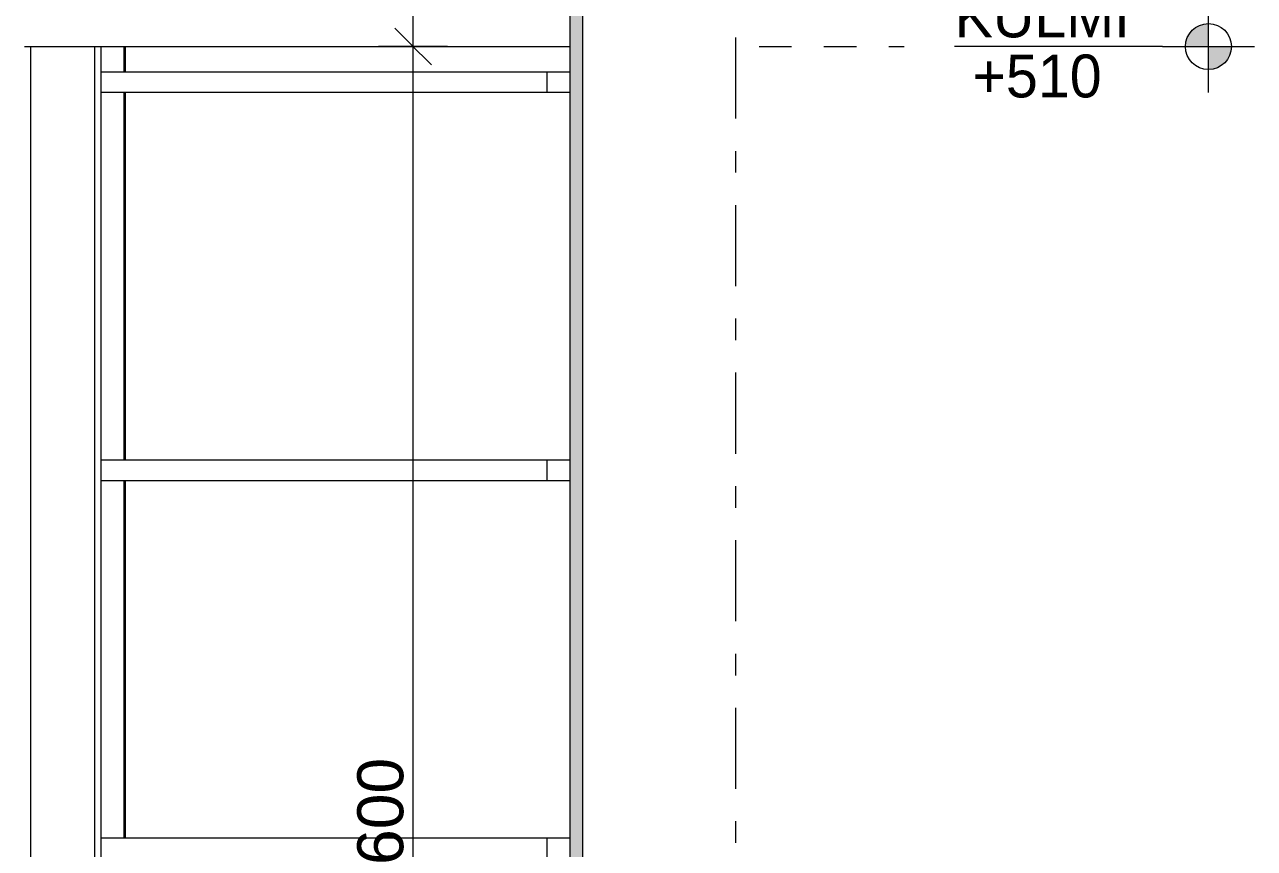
# Model space of a CAD drawing. Header units: millimetres. Extents: x 82061 to 107261, y -5216 to 12604.
# Drawn here: x 98142 to 102956, y 2860 to 6086 of the extents above; entities that cross this region are included whole.
import ezdxf

# ---------------------------------------------------------------- set-up
doc = ezdxf.new("R2010")
doc.units = ezdxf.units.MM
doc.header["$MEASUREMENT"] = 0
for name, pattern in [('Dashed', [254, 127, -127]), ('Double Dashed', [656.166644, 317.49999, -126.999993, 84.666667, -126.999993]), ('Wipeout_Contour', [1000, 0, -1000])]:
    doc.linetypes.add(name, pattern=pattern)
doc.layers.add('A - Dimenzionimi', color=7, linetype='Continuous')
doc.layers.add('A - Prerjet', color=7, linetype='Continuous')
for name, color, linetype, lineweight, true_color in [('A - Dimenzionimi_Pen_No__61', 7, 'Continuous', 5, 0x6a6a6a), ('A - Dimenzionimi_Pen_No__81', 7, 'Continuous', 5, 0x6a6a6a), ('A - Prerjet_Pen_No__61', 7, 'Continuous', 5, 0x6a6a6a), ('A - Prerjet_Pen_No__82', 7, 'Continuous', 5, 0xaaaaaa)]:
    doc.layers.add(name, color=color, linetype=linetype, lineweight=lineweight, true_color=true_color)
for name, color, linetype, lineweight in [('A - Prerjet_Pen_No__1', 7, 'Continuous', 5), ('A - Prerjet_Pen_No__101', 252, 'Continuous', 5), ('A - Prerjet_Pen_No__22', 8, 'Continuous', 5), ('A - Prerjet_Pen_No__7', 7, 'Continuous', 5)]:
    doc.layers.add(name, color=color, linetype=linetype, lineweight=lineweight)
doc.styles.add('GENERATED_STYLE_2', font='')
doc.styles.add('GENERATED_STYLE_3', font='')
doc.styles.get('GENERATED_STYLE_2').set_extended_font_data('Century Gothic')
doc.styles.get('GENERATED_STYLE_3').set_extended_font_data('Arial')
doc.dimstyles.new('GENERATED_STYLE__1', dxfattribs={"dimtxt": 180, "dimasz": 136.8, "dimexe": 0.18, "dimexo": 100000, "dimgap": 0, "dimtad": 1, "dimdec": 0, "dimlfac": 0.1, "dimzin": 0, "dimdsep": 46, "dimtxsty": 'GENERATED_STYLE_3', "dimblk": 'ARROWHEAD_6', "dimblk1": 'ARROWHEAD_6', "dimblk2": 'ARROWHEAD_6', "dimcen": 0.09, "dimclrd": 256, "dimclre": 256, "dimclrt": 256, "dimadec": 0, "dimazin": 0, "dimtfac": 1, "dimtdec": 4, "dimtmove": 0, "dimatfit": 3, "dimfxl": 0, "dimtolj": 1, "dimtzin": 0, "dimarcsym": 0})

# ---------------------------------------------------------------- blocks, each defined once
blk = doc.blocks.new('Dimension_4', base_point=(102776.4, 6000))
at = {"layer": 'A - Prerjet_Pen_No__101', "linetype": 'Continuous', "lineweight": 5}
for points in [[(102776.4, 6000), (102776.4, 6090), (102742, 6083.1), (102712.8, 6063.6), (102693.2, 6034.4), (102686.4, 6000)], [(102776.4, 6000), (102776.4, 5910), (102810.8, 5916.9), (102840, 5936.4), (102859.5, 5965.6), (102866.4, 6000)]]:
    blk.add_hatch(color=252, dxfattribs=at).paths.add_polyline_path(points)
at = {"layer": 'A - Prerjet_Pen_No__101', "color": 252, "linetype": 'Continuous', "lineweight": 5}
for p, q in [((102776.4, 5820), (102776.4, 6180)), ((102596.4, 6000), (101782.9, 6000)), ((102596.4, 6000), (102956.4, 6000))]:
    blk.add_line(p, q, dxfattribs=at)
blk.add_circle((102776.4, 6000), 90, dxfattribs=at)
at = {"layer": 'A - Prerjet_Pen_No__101', "color": 252, "lineweight": 5, "char_height": 168, "attachment_point": 7, "style": 'GENERATED_STYLE_2'}
for s, insert in [('\\A1;{\\pql;\\fCentury Gothic|b0|i0|c0|p34;KULMI}', (101782.9, 6033.6)), ('\\A1;{\\pql;\\fCentury Gothic|b0|i0|c0|p34;+510}', (101852.4, 5798.4))]:
    blk.add_mtext(s, dxfattribs=dict(at, insert=insert))
blk = doc.blocks.new('*D9')
at = {"layer": 'A - Dimenzionimi_Pen_No__81', "color": 251, "linetype": 'Continuous', "lineweight": 5, "true_color": 0x6a6a6a}
for p, q in [((99590.7, 6072), (99734.7, 5928)), ((99797.7, 6000), (99527.7, 6000)), ((99662.7, 0), (99662.7, 6000)), ((99590.7, 72), (99734.7, -72)), ((99797.7, 0), (99527.7, 0)), ((99662.7, -108), (99662.7, 0))]:
    blk.add_line(p, q, dxfattribs=at)
at = {"layer": 'A - Dimenzionimi_Pen_No__61', "color": 251, "lineweight": 5, "true_color": 0x6a6a6a, "insert": (99626.7, 2795.1), "char_height": 180, "attachment_point": 7, "rotation": 90, "style": 'GENERATED_STYLE_3'}
blk.add_mtext('\\A1;{\\pql;\\fArial|b0|i0|c0|p34;600}', dxfattribs=at)
blk = doc.blocks.new('ARROWHEAD_6')
at = {"color": 0, "linetype": 'Continuous', "lineweight": 0}
for p, q in [((-0.5, -0.5), (0.5, 0.5)), ((0, 0), (-1, 0))]:
    blk.add_line(p, q, dxfattribs=at)
blk = doc.blocks.new('*D11')
at = {"layer": 'A - Dimenzionimi_Pen_No__81', "color": 251, "linetype": 'Continuous', "lineweight": 5, "true_color": 0x6a6a6a}
for p, q in [((99734.7, 7424.3), (99590.7, 7568.3)), ((99662.7, 7496.3), (99662.7, 7604.3)), ((99797.7, 7496.3), (99527.7, 7496.3)), ((99662.7, 6000), (99662.7, 7496.3)), ((99590.7, 6072), (99734.7, 5928)), ((99797.7, 6000), (99527.7, 6000))]:
    blk.add_line(p, q, dxfattribs=at)
at = {"layer": 'A - Dimenzionimi_Pen_No__61', "color": 251, "lineweight": 5, "true_color": 0x6a6a6a, "insert": (99626.7, 6543.2), "char_height": 180, "attachment_point": 7, "rotation": 90, "style": 'GENERATED_STYLE_3'}
blk.add_mtext('\\A1;{\\pql;\\fArial|b0|i0|c0|p34;150}', dxfattribs=at)
blk = doc.blocks.new('*D12')
at = {"layer": 'A - Dimenzionimi_Pen_No__81', "color": 251, "linetype": 'Continuous', "lineweight": 5, "true_color": 0x6a6a6a}
for p, q in [((96537.9, 7180.8), (96393.9, 7324.8)), ((96465.9, 7252.8), (96465.9, 7360.8)), ((96600.9, 7252.8), (96330.9, 7252.8)), ((96465.9, 0), (96465.9, 7252.8)), ((96393.9, 72), (96537.9, -72)), ((96600.9, 0), (96330.9, 0)), ((96465.9, -108), (96465.9, 0))]:
    blk.add_line(p, q, dxfattribs=at)
at = {"layer": 'A - Dimenzionimi_Pen_No__61', "color": 251, "lineweight": 5, "true_color": 0x6a6a6a, "insert": (96429.9, 3421.5), "char_height": 180, "attachment_point": 7, "rotation": 90, "style": 'GENERATED_STYLE_3'}
blk.add_mtext('\\A1;{\\pql;\\fArial|b0|i0|c0|p34;725}', dxfattribs=at)

msp = doc.modelspace()

# ---------------------------------------------------------------- linework, layer by layer
at = {"layer": 'A - Prerjet_Pen_No__1', "color": 7, "linetype": 'Continuous', "lineweight": 5}
msp.add_line((100326.2, 7610.3), (100326.2, 6000), dxfattribs=at)
at = {"layer": 'A - Prerjet_Pen_No__101', "color": 252, "linetype": 'Double Dashed', "lineweight": 5}
msp.add_lwpolyline([(100926.2, -1500), (100926.2, 8810.3)], dxfattribs=at)
at = {"layer": 'A - Prerjet_Pen_No__22', "color": 8, "linetype": 'Dashed', "lineweight": 5}
msp.add_lwpolyline([(101017.2, 6000), (101585.1, 6000)], dxfattribs=at)
at = {"layer": 'A - Prerjet_Pen_No__7', "color": 7, "linetype": 'Continuous', "lineweight": 5}
msp.add_line((100326.2, 6000), (100326.2, 1100), dxfattribs=at)

# ---------------------------------------------------------------- block references
at = {"layer": 'A - Prerjet', "color": 252, "linetype": 'Continuous', "lineweight": 5}
msp.add_blockref('Dimension_4', (102776.4, 6000), dxfattribs=at)

# ---------------------------------------------------------------- wipeouts: each hides what was drawn before it
at = {"color": 254, "linetype": 'Wipeout_Contour', "lineweight": 0, "ltscale": 392982.885179}
msp.add_wipeout([(98141.4, 6000), (98141.4, 100), (98166.7, 100), (98166.7, 6000)], dxfattribs=at).dxf.layer = 'A - Prerjet'
at = {"color": 254, "linetype": 'Wipeout_Contour', "lineweight": 0, "ltscale": 398334.546725}
msp.add_wipeout([(98535.2, 6000), (98535.2, 5900), (100276.2, 5900), (100276.2, 6000)], dxfattribs=at).dxf.layer = 'A - Prerjet'
at = {"color": 254, "linetype": 'Wipeout_Contour', "lineweight": 0, "ltscale": 398156.191446}
msp.add_wipeout([(98535.2, 5820), (98535.2, 4380), (100276.2, 4380), (100276.2, 5820)], dxfattribs=at).dxf.layer = 'A - Prerjet'
at = {"color": 254, "linetype": 'Wipeout_Contour', "lineweight": 0, "ltscale": 397893.320261}
msp.add_wipeout([(98535.2, 4300), (98535.2, 2900), (100276.2, 2900), (100276.2, 4300)], dxfattribs=at).dxf.layer = 'A - Prerjet'

# ---------------------------------------------------------------- next in the draw order: hatches: boundary and pattern name
at = {"layer": 'A - Prerjet_Pen_No__82', "linetype": 'Continuous', "lineweight": 0, "true_color": 0xc3c3c3}
for points in [[(100276.2, 7610.3), (100276.2, 6000), (100326.2, 6000), (100326.2, 7610.3)], [(100276.2, 6000), (100276.2, 0), (100326.2, 0), (100326.2, 6000)]]:
    msp.add_hatch(color=9, dxfattribs=at).paths.add_polyline_path(points)

# ---------------------------------------------------------------- next in the draw order: linework, layer by layer
at = {"layer": 'A - Prerjet_Pen_No__1', "color": 7, "linetype": 'Continuous', "lineweight": 5}
msp.add_line((100276.2, 7536.4), (100276.2, 6000), dxfattribs=at)

# ---------------------------------------------------------------- next in the draw order: dimensions: what is measured, and where the dimension line sits
at = {"layer": 'A - Dimenzionimi', "color": 251, "linetype": 'Continuous', "lineweight": 5, "true_color": 0x6a6a6a}
dim = msp.add_linear_dim(base=(99662.7, 7496.3), p1=(100276.2, 6000), p2=(100276.2, 7496.3), angle=90, dimstyle='GENERATED_STYLE__1', dxfattribs=at)
dim.commit()
dim.dimension.update_dxf_attribs({"geometry": '*D11', "text_midpoint": (99536.7, 6749.1), "dimtype": 160, "text_rotation": 90})

# ---------------------------------------------------------------- next in the draw order: wipeouts: each hides what was drawn before it
at = {"color": 254, "linetype": 'Wipeout_Contour', "lineweight": 0, "ltscale": 394661.196216}
msp.add_wipeout([(98530, 6000), (98441.4, 6000), (98441.4, 5900), (98530, 5900)], dxfattribs=at).dxf.layer = 'A - Prerjet'
at = {"color": 254, "linetype": 'Wipeout_Contour', "lineweight": 0, "ltscale": 394481.192968}
msp.add_wipeout([(98441.4, 4380), (98530, 4380), (98530, 5820), (98441.4, 5820)], dxfattribs=at).dxf.layer = 'A - Prerjet'
at = {"color": 254, "linetype": 'Wipeout_Contour', "lineweight": 0, "ltscale": 394215.891461}
msp.add_wipeout([(98530, 4300), (98441.4, 4300), (98441.4, 2900), (98530, 2900)], dxfattribs=at).dxf.layer = 'A - Prerjet'

# ---------------------------------------------------------------- next in the draw order: wipeouts: each hides what was drawn before it
at = {"color": 254, "linetype": 'Wipeout_Contour', "lineweight": 0, "ltscale": 394080.665849}
msp.add_wipeout([(98441.4, 6000), (98416.1, 6000), (98416.1, 100), (98441.4, 100)], dxfattribs=at).dxf.layer = 'A - Prerjet'
at = {"color": 254, "linetype": 'Wipeout_Contour', "lineweight": 0, "ltscale": 493556.538863}
msp.add_wipeout([(98530, 6000), (98530, 5900), (98531.4, 5900), (98535.2, 5900), (98535.2, 6000)], dxfattribs=at).dxf.layer = 'A - Prerjet'
at = {"color": 254, "linetype": 'Wipeout_Contour', "lineweight": 0, "ltscale": 592000.87509}
msp.add_wipeout([(98531.4, 5820), (98530, 5820), (98530, 4380), (98531.4, 4380), (98535.2, 4380), (98535.2, 5820)], dxfattribs=at).dxf.layer = 'A - Prerjet'
at = {"color": 254, "linetype": 'Wipeout_Contour', "lineweight": 0, "ltscale": 591594.411388}
msp.add_wipeout([(98530, 2900), (98531.4, 2900), (98531.5, 2900), (98531.5, 4300), (98531.4, 4300), (98530, 4300)], dxfattribs=at).dxf.layer = 'A - Prerjet'

# ---------------------------------------------------------------- next in the draw order: linework, layer by layer
at = {"layer": 'A - Prerjet_Pen_No__1', "color": 7, "linetype": 'Continuous', "lineweight": 5}
msp.add_line((98441.4, 6000), (100276.2, 6000), dxfattribs=at)

# ---------------------------------------------------------------- next in the draw order: wipeouts: each hides what was drawn before it
at = {"color": 254, "linetype": 'Wipeout_Contour', "lineweight": 0, "ltscale": 393531.775376}
msp.add_wipeout([(98166.7, 6000), (98166.7, 100), (98416.1, 100), (98416.1, 6000)], dxfattribs=at).dxf.layer = 'A - Prerjet'
at = {"color": 254, "linetype": 'Wipeout_Contour', "lineweight": 0, "ltscale": 397946.163531}
msp.add_wipeout([(98441.4, 5820), (100186.1, 5820), (100186.1, 5900), (98441.4, 5900)], dxfattribs=at).dxf.layer = 'A - Prerjet'
at = {"color": 254, "linetype": 'Wipeout_Contour', "lineweight": 0, "ltscale": 394403.440694}
msp.add_wipeout([(98532.8, 4300), (98532.5, 4300), (98532.5, 2900), (98532.8, 2900)], dxfattribs=at).dxf.layer = 'A - Prerjet'

# ---------------------------------------------------------------- next in the draw order: linework, layer by layer
at = {"layer": 'A - Prerjet_Pen_No__1', "color": 7, "linetype": 'Continuous', "lineweight": 5}
for p, q in [((98141.4, 6000), (98166.7, 6000)), ((98166.7, 100), (98166.7, 6000)), ((98166.7, 6000), (98416.1, 6000)), ((98416.1, 6000), (98441.4, 6000)), ((98416.1, 100), (98416.1, 6000))]:
    msp.add_line(p, q, dxfattribs=at)
at = {"layer": 'A - Prerjet_Pen_No__7', "color": 7, "linetype": 'Continuous', "lineweight": 5}
for p, q in [((98530, 6000), (98530, 5900)), ((98535.2, 6000), (98535.2, 5900))]:
    msp.add_line(p, q, dxfattribs=at)

# ---------------------------------------------------------------- next in the draw order: wipeouts: each hides what was drawn before it
at = {"color": 254, "linetype": 'Wipeout_Contour', "lineweight": 0, "ltscale": 401609.182662}
msp.add_wipeout([(100186.1, 5820), (100276.1, 5820), (100276.1, 5900), (100186.1, 5900)], dxfattribs=at).dxf.layer = 'A - Prerjet'
at = {"color": 254, "linetype": 'Wipeout_Contour', "lineweight": 0, "ltscale": 394410.814632}
msp.add_wipeout([(98533.7, 2900), (98535.2, 2900), (98535.2, 4300), (98533.7, 4300)], dxfattribs=at).dxf.layer = 'A - Prerjet'

# ---------------------------------------------------------------- next in the draw order: linework, layer by layer
at = {"layer": 'A - Prerjet_Pen_No__101', "color": 252, "linetype": 'Continuous', "lineweight": 5}
for p, q in [((100186.1, 5900), (98441.4, 5900)), ((100186.1, 5900), (100186.1, 5820)), ((100276.1, 5900), (100186.1, 5900)), ((100276.1, 5900), (100276.2, 5900)), ((100276.1, 5900), (100276.1, 5820)), ((100186.1, 5820), (98441.4, 5820)), ((100276.1, 5820), (100186.1, 5820)), ((100276.1, 5820), (100276.2, 5820))]:
    msp.add_line(p, q, dxfattribs=at)
at = {"layer": 'A - Prerjet_Pen_No__7', "color": 7, "linetype": 'Continuous', "lineweight": 5}
for p, q in [((100276.2, 5900), (100276.2, 5900)), ((100276.2, 5820), (100276.2, 5820))]:
    msp.add_line(p, q, dxfattribs=at)

# ---------------------------------------------------------------- next in the draw order: wipeouts: each hides what was drawn before it
at = {"color": 254, "linetype": 'Wipeout_Contour', "lineweight": 0, "ltscale": 591745.974605}
msp.add_wipeout([(98532.5, 4300), (98531.5, 4300), (98531.5, 4250), (98531.5, 4250), (98532.5, 4250), (98532.5, 4250)], dxfattribs=at).dxf.layer = 'A - Prerjet'

# ---------------------------------------------------------------- next in the draw order: wipeouts: each hides what was drawn before it
at = {"color": 254, "linetype": 'Wipeout_Contour', "lineweight": 0, "ltscale": 1183440.610776967}
msp.add_wipeout([(98531.5, 4250), (98531.5, 4150), (98531.6, 4150), (98531.8, 4150), (98531.8, 4150), (98532, 4150), (98532, 4150), (98532.2, 4150), (98532.2, 4150), (98532.4, 4150), (98532.5, 4150), (98532.5, 4250)], dxfattribs=at).dxf.layer = 'A - Prerjet'

# ---------------------------------------------------------------- next in the draw order: wipeouts: each hides what was drawn before it
at = {"color": 254, "linetype": 'Wipeout_Contour', "lineweight": 0, "ltscale": 591753.615243}
msp.add_wipeout([(98533.7, 4300), (98532.8, 4300), (98532.8, 4250), (98532.8, 4250), (98533.7, 4250), (98533.7, 4250)], dxfattribs=at).dxf.layer = 'A - Prerjet'
at = {"color": 254, "linetype": 'Wipeout_Contour', "lineweight": 0, "ltscale": 394386.714912}
msp.add_wipeout([(98531.8, 4150), (98531.6, 4150), (98531.6, 2900), (98531.8, 2900)], dxfattribs=at).dxf.layer = 'A - Prerjet'

# ---------------------------------------------------------------- next in the draw order: wipeouts: each hides what was drawn before it
at = {"color": 254, "linetype": 'Wipeout_Contour', "lineweight": 0, "ltscale": 397634.337417}
msp.add_wipeout([(98441.4, 4380), (98441.4, 4300), (100186.1, 4300), (100186.1, 4380)], dxfattribs=at).dxf.layer = 'A - Prerjet'
at = {"color": 254, "linetype": 'Wipeout_Contour', "lineweight": 0, "ltscale": 394386.272926}
msp.add_wipeout([(98531.5, 2900), (98531.6, 2900), (98531.6, 4150), (98531.5, 4150)], dxfattribs=at).dxf.layer = 'A - Prerjet'

# ---------------------------------------------------------------- next in the draw order: linework, layer by layer
at = {"layer": 'A - Prerjet_Pen_No__7', "color": 7, "linetype": 'Continuous', "lineweight": 5}
for p, q in [((98530, 5820), (98530, 4380)), ((98535.2, 5820), (98535.2, 4380))]:
    msp.add_line(p, q, dxfattribs=at)

# ---------------------------------------------------------------- next in the draw order: wipeouts: each hides what was drawn before it
at = {"color": 254, "linetype": 'Wipeout_Contour', "lineweight": 0, "ltscale": 401300.226275}
msp.add_wipeout([(100186.1, 4300), (100276.1, 4300), (100276.1, 4380), (100186.1, 4380)], dxfattribs=at).dxf.layer = 'A - Prerjet'
at = {"color": 254, "linetype": 'Wipeout_Contour', "lineweight": 0, "ltscale": 394389.809396}
msp.add_wipeout([(98532.4, 4150), (98532.4, 2900), (98532.5, 2900), (98532.5, 4150)], dxfattribs=at).dxf.layer = 'A - Prerjet'

# ---------------------------------------------------------------- next in the draw order: linework, layer by layer
at = {"layer": 'A - Prerjet_Pen_No__101', "color": 252, "linetype": 'Continuous', "lineweight": 5}
for p, q in [((100186.1, 4380), (98441.4, 4380)), ((100186.1, 4380), (100186.1, 4300)), ((100276.1, 4380), (100186.1, 4380)), ((100276.1, 4380), (100276.2, 4380)), ((100276.1, 4380), (100276.1, 4300)), ((100186.1, 4300), (98441.4, 4300)), ((100276.1, 4300), (100186.1, 4300)), ((100276.1, 4300), (100276.2, 4300))]:
    msp.add_line(p, q, dxfattribs=at)
at = {"layer": 'A - Prerjet_Pen_No__7', "color": 7, "linetype": 'Continuous', "lineweight": 5}
for p, q in [((100276.2, 4380), (100276.2, 4380)), ((100276.2, 4300), (100276.2, 4300))]:
    msp.add_line(p, q, dxfattribs=at)

# ---------------------------------------------------------------- next in the draw order: wipeouts: each hides what was drawn before it
at = {"color": 254, "linetype": 'Wipeout_Contour', "lineweight": 0, "ltscale": 394387.599029}
msp.add_wipeout([(98532, 4150), (98531.8, 4150), (98531.8, 2900), (98532, 2900)], dxfattribs=at).dxf.layer = 'A - Prerjet'

# ---------------------------------------------------------------- next in the draw order: wipeouts: each hides what was drawn before it
at = {"color": 254, "linetype": 'Wipeout_Contour', "lineweight": 0, "ltscale": 394388.483207}
msp.add_wipeout([(98532.2, 4150), (98532, 4150), (98532, 2900), (98532.2, 2900)], dxfattribs=at).dxf.layer = 'A - Prerjet'

# ---------------------------------------------------------------- next in the draw order: wipeouts: each hides what was drawn before it
at = {"color": 254, "linetype": 'Wipeout_Contour', "lineweight": 0, "ltscale": 394389.367229}
msp.add_wipeout([(98532.4, 4150), (98532.2, 4150), (98532.2, 2900), (98532.4, 2900)], dxfattribs=at).dxf.layer = 'A - Prerjet'

# ---------------------------------------------------------------- next in the draw order: wipeouts: each hides what was drawn before it
at = {"color": 254, "linetype": 'Wipeout_Contour', "lineweight": 0, "ltscale": 1183455.892714648}
msp.add_wipeout([(98532.8, 4250), (98532.8, 4150), (98532.8, 4150), (98533, 4150), (98533.1, 4150), (98533.3, 4150), (98533.3, 4150), (98533.5, 4150), (98533.5, 4150), (98533.7, 4150), (98533.7, 4150), (98533.7, 4250)], dxfattribs=at).dxf.layer = 'A - Prerjet'

# ---------------------------------------------------------------- next in the draw order: linework, layer by layer
at = {"layer": 'A - Prerjet_Pen_No__61', "color": 251, "linetype": 'Continuous', "lineweight": 5, "true_color": 0x6a6a6a}
for p, q in [((98531.5, 4250), (98531.5, 4300)), ((98532.5, 4300), (98532.5, 4250)), ((98532.8, 4250), (98532.8, 4300)), ((98533.7, 4300), (98533.7, 4250)), ((98532.5, 4250), (98531.5, 4250)), ((98533.7, 4250), (98532.8, 4250))]:
    msp.add_line(p, q, dxfattribs=at)

# ---------------------------------------------------------------- next in the draw order: wipeouts: each hides what was drawn before it
at = {"color": 254, "linetype": 'Wipeout_Contour', "lineweight": 0, "ltscale": 394391.810166}
msp.add_wipeout([(98533, 4150), (98532.8, 4150), (98532.8, 2900), (98533, 2900)], dxfattribs=at).dxf.layer = 'A - Prerjet'

# ---------------------------------------------------------------- next in the draw order: wipeouts: each hides what was drawn before it
at = {"color": 254, "linetype": 'Wipeout_Contour', "lineweight": 0, "ltscale": 394392.694187}
msp.add_wipeout([(98533.1, 2900), (98533.3, 2900), (98533.3, 4150), (98533.1, 4150)], dxfattribs=at).dxf.layer = 'A - Prerjet'

# ---------------------------------------------------------------- next in the draw order: wipeouts: each hides what was drawn before it
at = {"color": 254, "linetype": 'Wipeout_Contour', "lineweight": 0, "ltscale": 394392.252193}
msp.add_wipeout([(98533, 4150), (98533, 2900), (98533.1, 2900), (98533.1, 4150)], dxfattribs=at).dxf.layer = 'A - Prerjet'

# ---------------------------------------------------------------- next in the draw order: wipeouts: each hides what was drawn before it
at = {"color": 254, "linetype": 'Wipeout_Contour', "lineweight": 0, "ltscale": 394393.57839}
msp.add_wipeout([(98533.3, 2900), (98533.5, 2900), (98533.5, 4150), (98533.3, 4150)], dxfattribs=at).dxf.layer = 'A - Prerjet'

# ---------------------------------------------------------------- next in the draw order: wipeouts: each hides what was drawn before it
at = {"color": 254, "linetype": 'Wipeout_Contour', "lineweight": 0, "ltscale": 394394.462386}
msp.add_wipeout([(98533.5, 2900), (98533.7, 2900), (98533.7, 4150), (98533.5, 4150)], dxfattribs=at).dxf.layer = 'A - Prerjet'

# ---------------------------------------------------------------- next in the draw order: linework, layer by layer
at = {"layer": 'A - Prerjet_Pen_No__61', "color": 251, "linetype": 'Continuous', "lineweight": 5, "true_color": 0x6a6a6a}
for p, q in [((98531.5, 4250), (98531.5, 4150)), ((98532.8, 4250), (98532.8, 4150)), ((98531.6, 4150), (98531.8, 4150)), ((98531.8, 4150), (98532, 4150)), ((98532, 4150), (98532.2, 4150)), ((98532.2, 4150), (98532.4, 4150)), ((98532.8, 4150), (98533, 4150)), ((98533.1, 4150), (98533.3, 4150)), ((98533.3, 4150), (98533.5, 4150)), ((98533.5, 4150), (98533.7, 4150))]:
    msp.add_line(p, q, dxfattribs=at)

# ---------------------------------------------------------------- next in the draw order: wipeouts: each hides what was drawn before it
at = {"color": 254, "linetype": 'Wipeout_Contour', "lineweight": 0, "ltscale": 397419.875469}
msp.add_wipeout([(98441.4, 2820), (100186.1, 2820), (100186.1, 2900), (98441.4, 2900)], dxfattribs=at).dxf.layer = 'A - Prerjet'

# ---------------------------------------------------------------- next in the draw order: linework, layer by layer
at = {"layer": 'A - Prerjet_Pen_No__1', "color": 7, "linetype": 'Continuous', "lineweight": 5}
msp.add_line((98441.4, 100), (98441.4, 6000), dxfattribs=at)
at = {"layer": 'A - Prerjet_Pen_No__61', "color": 251, "linetype": 'Continuous', "lineweight": 5, "true_color": 0x6a6a6a}
for p, q in [((98531.5, 2900), (98531.5, 4250)), ((98532.5, 2900), (98532.5, 4250)), ((98532.5, 4250), (98532.5, 2900)), ((98532.8, 2900), (98532.8, 4250)), ((98533.7, 2900), (98533.7, 4250)), ((98533.7, 4250), (98533.7, 2900)), ((98531.5, 4150), (98531.5, 2900)), ((98531.6, 2900), (98531.6, 4150)), ((98531.8, 2900), (98531.8, 4150)), ((98531.8, 4150), (98531.8, 2900)), ((98532, 2900), (98532, 4150)), ((98532, 4150), (98532, 2900)), ((98532.2, 2900), (98532.2, 4150)), ((98532.2, 4150), (98532.2, 2900)), ((98532.4, 4150), (98532.4, 2900)), ((98532.8, 2900), (98532.8, 4150)), ((98532.8, 4150), (98532.8, 2900)), ((98533, 4150), (98533, 2900)), ((98533.1, 2900), (98533.1, 4150)), ((98533.3, 2900), (98533.3, 4150)), ((98533.3, 4150), (98533.3, 2900)), ((98533.5, 2900), (98533.5, 4150)), ((98533.5, 4150), (98533.5, 2900)), ((98533.7, 4150), (98533.7, 2900))]:
    msp.add_line(p, q, dxfattribs=at)
at = {"layer": 'A - Prerjet_Pen_No__7', "color": 7, "linetype": 'Continuous', "lineweight": 5}
for p, q in [((98530, 4300), (98530, 2900)), ((98535.2, 4300), (98535.2, 2900))]:
    msp.add_line(p, q, dxfattribs=at)

# ---------------------------------------------------------------- next in the draw order: wipeouts: each hides what was drawn before it
at = {"color": 254, "linetype": 'Wipeout_Contour', "lineweight": 0, "ltscale": 401087.740552}
msp.add_wipeout([(100186.1, 2820), (100276.1, 2820), (100276.1, 2900), (100186.1, 2900)], dxfattribs=at).dxf.layer = 'A - Prerjet'

# ---------------------------------------------------------------- next in the draw order: linework, layer by layer
at = {"layer": 'A - Prerjet_Pen_No__101', "color": 252, "linetype": 'Continuous', "lineweight": 5}
for p, q in [((100186.1, 2900), (98441.4, 2900)), ((100186.1, 2900), (100186.1, 2820)), ((100276.1, 2900), (100186.1, 2900)), ((100276.1, 2900), (100276.2, 2900)), ((100276.1, 2900), (100276.1, 2820))]:
    msp.add_line(p, q, dxfattribs=at)
at = {"layer": 'A - Prerjet_Pen_No__7', "color": 7, "linetype": 'Continuous', "lineweight": 5}
for p, q in [((100276.2, 6000), (100276.2, 0)), ((100276.2, 2900), (100276.2, 2900))]:
    msp.add_line(p, q, dxfattribs=at)

# ---------------------------------------------------------------- next in the draw order: dimensions: what is measured, and where the dimension line sits
at = {"layer": 'A - Dimenzionimi', "color": 251, "linetype": 'Continuous', "lineweight": 5, "true_color": 0x6a6a6a}
for base, p2, picture, middle in [((96465.9, 7252.8), (96465.9, 7252.8), '*D12', (96339.9, 3627.3)), ((99662.7, 6000), (100276.2, 6000), '*D9', (99536.7, 3000.9))]:
    dim = msp.add_linear_dim(base=base, p1=(100276.2, 0), p2=p2, angle=90, dimstyle='GENERATED_STYLE__1', dxfattribs=at)
    dim.commit()
    dim.dimension.update_dxf_attribs({"geometry": picture, "text_midpoint": middle, "dimtype": 160, "text_rotation": 90})

doc.saveas('drawing.dxf')
